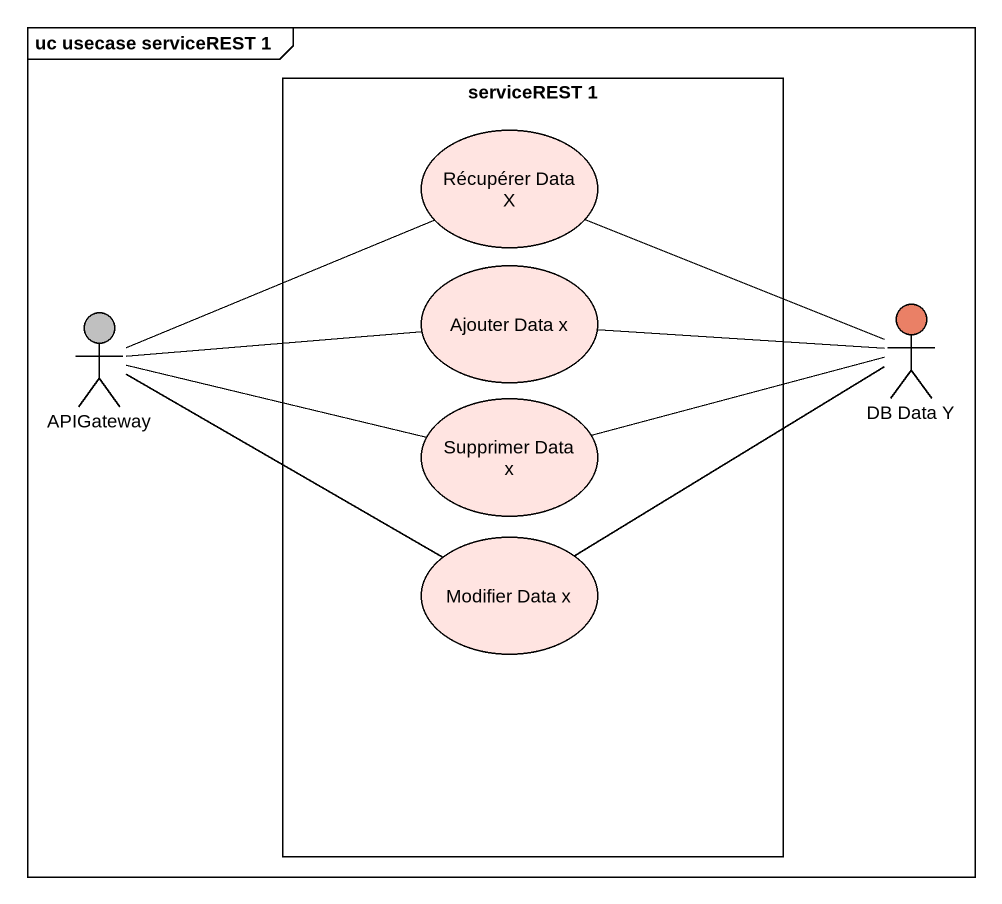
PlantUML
@startuml
mainframe uc usecase serviceREST 1
rectangle "serviceREST 1" as serviceREST_1 {
  usecase "Récupérer Data X" as Récupérer_Data_X #FFE4E1
  usecase "Ajouter Data x" as Ajouter_Data_x #FFE4E1
  usecase "Supprimer Data x" as Supprimer_Data_x #FFE4E1
  usecase "Modifier Data x" as Modifier_Data_x #FFE4E1
}
actor APIGateway #C0C0C0
actor "DB Data Y" as DB_Data_Y #EA8066
Récupérer_Data_X -right- DB_Data_Y
Ajouter_Data_x -right- DB_Data_Y
APIGateway -right- Récupérer_Data_X
APIGateway -right- Ajouter_Data_x
APIGateway -right- Supprimer_Data_x
APIGateway -right- Modifier_Data_x
Supprimer_Data_x -right- DB_Data_Y
Modifier_Data_x -right- DB_Data_Y
@enduml
